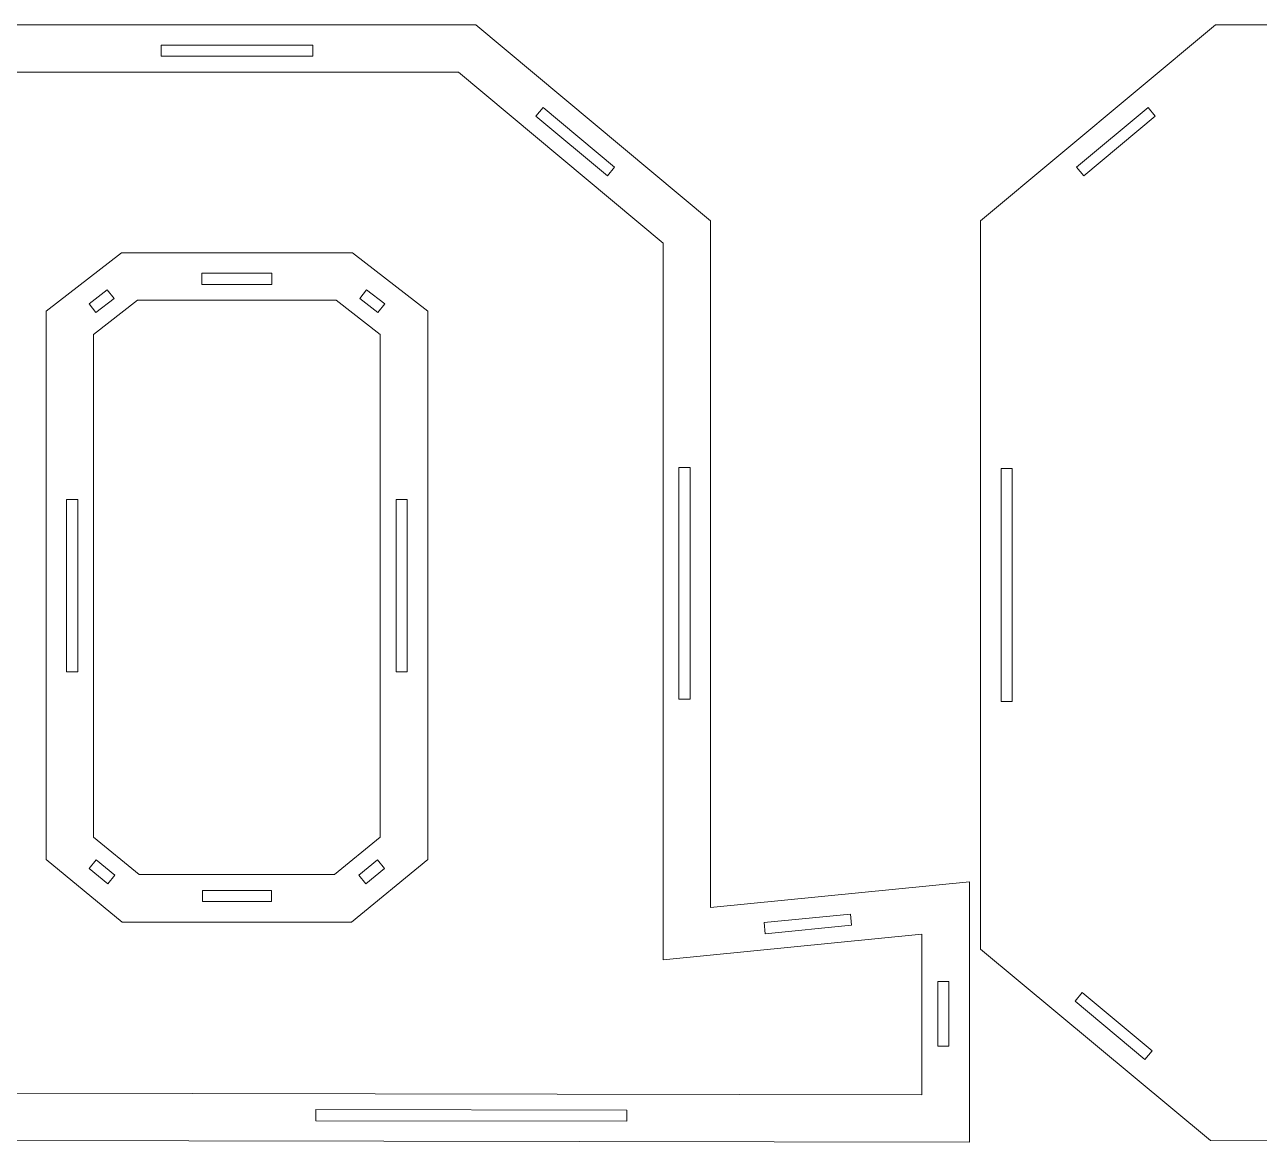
# Model space of a CAD drawing. Header units: centimetres. Extents: x -249 to 275, y -506 to 461.
# Drawn here: x 62.29 to 95.42, y 102.43 to 132.43 of the extents above; entities that cross this region are included whole.
import ezdxf

# ---------------------------------------------------------------- set-up
doc = ezdxf.new("R2010")
doc.units = ezdxf.units.CM
doc.header["$MEASUREMENT"] = 0
doc.layers.add('Capa 1', color=7, linetype='Continuous')

msp = doc.modelspace()

# ---------------------------------------------------------------- linework, layer by layer
at = {"layer": 'Capa 1', "color": 240, "lineweight": 9}
for points, knots in [([(87.64242, 102.43224), (87.64242, 102.43224), (61.44979, 102.48041), (61.44979, 102.48041), (61.44979, 102.48041), (55.27816, 107.61625), (55.27816, 107.61625), (55.27816, 107.61625), (55.27816, 127.16694), (55.27816, 127.16694), (55.27816, 127.16694), (61.57927, 132.43224), (61.57927, 132.43224), (61.57927, 132.43224), (74.39726, 132.43224), (74.39726, 132.43224), (74.39726, 132.43224), (80.69837, 127.16694), (80.69837, 127.16694), (80.69837, 127.16694), (80.69837, 108.73836), (80.69837, 108.73836), (80.69837, 108.73836), (87.64242, 109.42388), (87.64242, 109.42388), (87.64242, 109.42388), (87.64242, 102.43224), (87.64242, 102.43224)], [0, 0, 0, 0, 0.11111111, 0.11111111, 0.11111111, 0.22222222, 0.22222222, 0.22222222, 0.33333333, 0.33333333, 0.33333333, 0.44444444, 0.44444444, 0.44444444, 0.55555556, 0.55555556, 0.55555556, 0.66666667, 0.66666667, 0.66666667, 0.77777778, 0.77777778, 0.77777778, 0.88888889, 0.88888889, 0.88888889, 1, 1, 1, 1]), ([(120.30668, 102.43224), (120.30668, 102.43224), (94.11405, 102.48041), (94.11405, 102.48041), (94.11405, 102.48041), (87.94242, 107.61625), (87.94242, 107.61625), (87.94242, 107.61625), (87.94242, 127.16694), (87.94242, 127.16694), (87.94242, 127.16694), (94.24353, 132.43224), (94.24353, 132.43224), (94.24353, 132.43224), (107.06152, 132.43224), (107.06152, 132.43224), (107.06152, 132.43224), (113.36263, 127.16694), (113.36263, 127.16694), (113.36263, 127.16694), (113.36263, 108.73836), (113.36263, 108.73836), (113.36263, 108.73836), (120.30668, 109.42388), (120.30668, 109.42388), (120.30668, 109.42388), (120.30668, 102.43224), (120.30668, 102.43224)], [0, 0, 0, 0, 0.11111111, 0.11111111, 0.11111111, 0.22222222, 0.22222222, 0.22222222, 0.33333333, 0.33333333, 0.33333333, 0.44444444, 0.44444444, 0.44444444, 0.55555556, 0.55555556, 0.55555556, 0.66666667, 0.66666667, 0.66666667, 0.77777778, 0.77777778, 0.77777778, 0.88888889, 0.88888889, 0.88888889, 1, 1, 1, 1]), ([(65.95455, 131.58371), (65.95455, 131.58371), (70.02198, 131.58371), (70.02198, 131.58371), (70.02198, 131.58371), (70.02198, 131.88371), (70.02198, 131.88371), (70.02198, 131.88371), (65.95455, 131.88371), (65.95455, 131.88371), (65.95455, 131.88371), (65.95455, 131.58371), (65.95455, 131.58371)], [0, 0, 0, 0, 0.25, 0.25, 0.25, 0.5, 0.5, 0.5, 0.75, 0.75, 0.75, 1, 1, 1, 1]), ([(86.36963, 103.70737), (86.36963, 103.70737), (86.36963, 108.01925), (86.36963, 108.01925), (86.36963, 108.01925), (79.42558, 107.33373), (79.42558, 107.33373), (79.42558, 107.33373), (79.42558, 126.57184), (79.42558, 126.57184), (79.42558, 126.57184), (73.93548, 131.15945), (73.93548, 131.15945), (73.93548, 131.15945), (62.04105, 131.15945), (62.04105, 131.15945), (62.04105, 131.15945), (56.55095, 126.57184), (56.55095, 126.57184), (56.55095, 126.57184), (56.55095, 108.21293), (56.55095, 108.21293), (56.55095, 108.21293), (61.91113, 103.75235), (61.91113, 103.75235), (61.91113, 103.75235), (86.36963, 103.70737), (86.36963, 103.70737)], [0, 0, 0, 0, 0.11111111, 0.11111111, 0.11111111, 0.22222222, 0.22222222, 0.22222222, 0.33333333, 0.33333333, 0.33333333, 0.44444444, 0.44444444, 0.44444444, 0.55555556, 0.55555556, 0.55555556, 0.66666667, 0.66666667, 0.66666667, 0.77777778, 0.77777778, 0.77777778, 0.88888889, 0.88888889, 0.88888889, 1, 1, 1, 1]), ([(76.00955, 129.97921), (76.00955, 129.97921), (77.92969, 128.37471), (77.92969, 128.37471), (77.92969, 128.37471), (78.12206, 128.60492), (78.12206, 128.60492), (78.12206, 128.60492), (76.20191, 130.20942), (76.20191, 130.20942), (76.20191, 130.20942), (76.00955, 129.97921), (76.00955, 129.97921)], [0, 0, 0, 0, 0.25, 0.25, 0.25, 0.5, 0.5, 0.5, 0.75, 0.75, 0.75, 1, 1, 1, 1]), ([(90.7111, 128.37471), (90.7111, 128.37471), (92.63124, 129.97921), (92.63124, 129.97921), (92.63124, 129.97921), (92.43888, 130.20942), (92.43888, 130.20942), (92.43888, 130.20942), (90.51873, 128.60492), (90.51873, 128.60492), (90.51873, 128.60492), (90.7111, 128.37471), (90.7111, 128.37471)], [0, 0, 0, 0, 0.25, 0.25, 0.25, 0.5, 0.5, 0.5, 0.75, 0.75, 0.75, 1, 1, 1, 1]), ([(64.91171, 108.34468), (64.91171, 108.34468), (62.86876, 110.02282), (62.86876, 110.02282), (62.86876, 110.02282), (62.86876, 124.73851), (62.86876, 124.73851), (62.86876, 124.73851), (64.88799, 126.30902), (64.88799, 126.30902), (64.88799, 126.30902), (71.08854, 126.30902), (71.08854, 126.30902), (71.08854, 126.30902), (73.10777, 124.73851), (73.10777, 124.73851), (73.10777, 124.73851), (73.10777, 110.02282), (73.10777, 110.02282), (73.10777, 110.02282), (71.06482, 108.34468), (71.06482, 108.34468), (71.06482, 108.34468), (64.91171, 108.34468), (64.91171, 108.34468)], [0, 0, 0, 0, 0.125, 0.125, 0.125, 0.25, 0.25, 0.25, 0.375, 0.375, 0.375, 0.5, 0.5, 0.5, 0.625, 0.625, 0.625, 0.75, 0.75, 0.75, 0.875, 0.875, 0.875, 1, 1, 1, 1]), ([(67.05189, 125.46049), (67.05189, 125.46049), (68.92464, 125.46049), (68.92464, 125.46049), (68.92464, 125.46049), (68.92464, 125.76049), (68.92464, 125.76049), (68.92464, 125.76049), (67.05189, 125.76049), (67.05189, 125.76049), (67.05189, 125.76049), (67.05189, 125.46049), (67.05189, 125.46049)], [0, 0, 0, 0, 0.25, 0.25, 0.25, 0.5, 0.5, 0.5, 0.75, 0.75, 0.75, 1, 1, 1, 1]), ([(64.20457, 124.7025), (64.20457, 124.7025), (64.69185, 125.0815), (64.69185, 125.0815), (64.69185, 125.0815), (64.50767, 125.3183), (64.50767, 125.3183), (64.50767, 125.3183), (64.02039, 124.93931), (64.02039, 124.93931), (64.02039, 124.93931), (64.20457, 124.7025), (64.20457, 124.7025)], [0, 0, 0, 0, 0.25, 0.25, 0.25, 0.5, 0.5, 0.5, 0.75, 0.75, 0.75, 1, 1, 1, 1]), ([(71.28468, 125.0815), (71.28468, 125.0815), (71.77196, 124.7025), (71.77196, 124.7025), (71.77196, 124.7025), (71.95614, 124.93931), (71.95614, 124.93931), (71.95614, 124.93931), (71.46886, 125.3183), (71.46886, 125.3183), (71.46886, 125.3183), (71.28468, 125.0815), (71.28468, 125.0815)], [0, 0, 0, 0, 0.25, 0.25, 0.25, 0.5, 0.5, 0.5, 0.75, 0.75, 0.75, 1, 1, 1, 1]), ([(65.36744, 109.61747), (65.36744, 109.61747), (70.60909, 109.61747), (70.60909, 109.61747), (70.60909, 109.61747), (71.83498, 110.62446), (71.83498, 110.62446), (71.83498, 110.62446), (71.83498, 124.11601), (71.83498, 124.11601), (71.83498, 124.11601), (70.65184, 125.03623), (70.65184, 125.03623), (70.65184, 125.03623), (65.32469, 125.03623), (65.32469, 125.03623), (65.32469, 125.03623), (64.14155, 124.11601), (64.14155, 124.11601), (64.14155, 124.11601), (64.14155, 110.62446), (64.14155, 110.62446), (64.14155, 110.62446), (65.36744, 109.61747), (65.36744, 109.61747)], [0, 0, 0, 0, 0.125, 0.125, 0.125, 0.25, 0.25, 0.25, 0.375, 0.375, 0.375, 0.5, 0.5, 0.5, 0.625, 0.625, 0.625, 0.75, 0.75, 0.75, 0.875, 0.875, 0.875, 1, 1, 1, 1]), ([(79.84984, 120.54697), (79.84984, 120.54697), (79.84984, 114.32373), (79.84984, 114.32373), (79.84984, 114.32373), (80.14984, 114.32373), (80.14984, 114.32373), (80.14984, 114.32373), (80.14984, 120.54697), (80.14984, 120.54697), (80.14984, 120.54697), (79.84984, 120.54697), (79.84984, 120.54697)], [0, 0, 0, 0, 0.25, 0.25, 0.25, 0.5, 0.5, 0.5, 0.75, 0.75, 0.75, 1, 1, 1, 1]), ([(88.79095, 114.2661), (88.79095, 114.2661), (88.79095, 120.51815), (88.79095, 120.51815), (88.79095, 120.51815), (88.49095, 120.51815), (88.49095, 120.51815), (88.49095, 120.51815), (88.49095, 114.2661), (88.49095, 114.2661), (88.49095, 114.2661), (88.79095, 114.2661), (88.79095, 114.2661)], [0, 0, 0, 0, 0.25, 0.25, 0.25, 0.5, 0.5, 0.5, 0.75, 0.75, 0.75, 1, 1, 1, 1]), ([(63.71729, 115.05711), (63.71729, 115.05711), (63.71729, 119.69031), (63.71729, 119.69031), (63.71729, 119.69031), (63.41729, 119.69031), (63.41729, 119.69031), (63.41729, 119.69031), (63.41729, 115.05711), (63.41729, 115.05711), (63.41729, 115.05711), (63.71729, 115.05711), (63.71729, 115.05711)], [0, 0, 0, 0, 0.25, 0.25, 0.25, 0.5, 0.5, 0.5, 0.75, 0.75, 0.75, 1, 1, 1, 1]), ([(72.25924, 119.69031), (72.25924, 119.69031), (72.25924, 115.05711), (72.25924, 115.05711), (72.25924, 115.05711), (72.55924, 115.05711), (72.55924, 115.05711), (72.55924, 115.05711), (72.55924, 119.69031), (72.55924, 119.69031), (72.55924, 119.69031), (72.25924, 119.69031), (72.25924, 119.69031)], [0, 0, 0, 0, 0.25, 0.25, 0.25, 0.5, 0.5, 0.5, 0.75, 0.75, 0.75, 1, 1, 1, 1]), ([(64.71612, 109.60344), (64.71612, 109.60344), (64.2167, 110.01368), (64.2167, 110.01368), (64.2167, 110.01368), (64.02628, 109.78186), (64.02628, 109.78186), (64.02628, 109.78186), (64.52569, 109.37163), (64.52569, 109.37163), (64.52569, 109.37163), (64.71612, 109.60344), (64.71612, 109.60344)], [0, 0, 0, 0, 0.25, 0.25, 0.25, 0.5, 0.5, 0.5, 0.75, 0.75, 0.75, 1, 1, 1, 1]), ([(71.75983, 110.01368), (71.75983, 110.01368), (71.26041, 109.60344), (71.26041, 109.60344), (71.26041, 109.60344), (71.45084, 109.37163), (71.45084, 109.37163), (71.45084, 109.37163), (71.95025, 109.78186), (71.95025, 109.78186), (71.95025, 109.78186), (71.75983, 110.01368), (71.75983, 110.01368)], [0, 0, 0, 0, 0.25, 0.25, 0.25, 0.5, 0.5, 0.5, 0.75, 0.75, 0.75, 1, 1, 1, 1]), ([(68.91251, 109.19321), (68.91251, 109.19321), (67.06402, 109.19321), (67.06402, 109.19321), (67.06402, 109.19321), (67.06402, 108.89321), (67.06402, 108.89321), (67.06402, 108.89321), (68.91251, 108.89321), (68.91251, 108.89321), (68.91251, 108.89321), (68.91251, 109.19321), (68.91251, 109.19321)], [0, 0, 0, 0, 0.25, 0.25, 0.25, 0.5, 0.5, 0.5, 0.75, 0.75, 0.75, 1, 1, 1, 1]), ([(82.16452, 108.03045), (82.16452, 108.03045), (84.47921, 108.25895), (84.47921, 108.25895), (84.47921, 108.25895), (84.44973, 108.5575), (84.44973, 108.5575), (84.44973, 108.5575), (82.13505, 108.329), (82.13505, 108.329), (82.13505, 108.329), (82.16452, 108.03045), (82.16452, 108.03045)], [0, 0, 0, 0, 0.25, 0.25, 0.25, 0.5, 0.5, 0.5, 0.75, 0.75, 0.75, 1, 1, 1, 1]), ([(86.79389, 106.75242), (86.79389, 106.75242), (86.79389, 105.01737), (86.79389, 105.01737), (86.79389, 105.01737), (87.09389, 105.01737), (87.09389, 105.01737), (87.09389, 105.01737), (87.09389, 106.75242), (87.09389, 106.75242), (87.09389, 106.75242), (86.79389, 106.75242), (86.79389, 106.75242)], [0, 0, 0, 0, 0.25, 0.25, 0.25, 0.5, 0.5, 0.5, 0.75, 0.75, 0.75, 1, 1, 1, 1]), ([(92.54472, 104.89027), (92.54472, 104.89027), (90.66784, 106.45215), (90.66784, 106.45215), (90.66784, 106.45215), (90.47594, 106.22155), (90.47594, 106.22155), (90.47594, 106.22155), (92.35283, 104.65967), (92.35283, 104.65967), (92.35283, 104.65967), (92.54472, 104.89027), (92.54472, 104.89027)], [0, 0, 0, 0, 0.25, 0.25, 0.25, 0.5, 0.5, 0.5, 0.75, 0.75, 0.75, 1, 1, 1, 1]), ([(78.44838, 103.29768), (78.44838, 103.29768), (70.10286, 103.31303), (70.10286, 103.31303), (70.10286, 103.31303), (70.10231, 103.01303), (70.10231, 103.01303), (70.10231, 103.01303), (78.44782, 102.99768), (78.44782, 102.99768), (78.44782, 102.99768), (78.44838, 103.29768), (78.44838, 103.29768)], [0, 0, 0, 0, 0.25, 0.25, 0.25, 0.5, 0.5, 0.5, 0.75, 0.75, 0.75, 1, 1, 1, 1])]:
    msp.add_open_spline(points, degree=3, knots=knots, dxfattribs=at)

doc.saveas('drawing.dxf')
